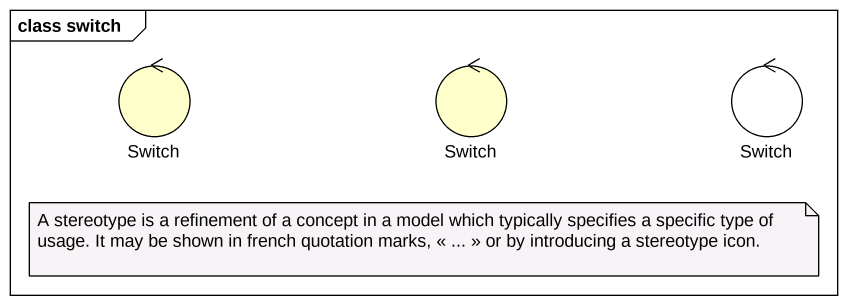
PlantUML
@startuml
mainframe class switch
control Switch #FFFFCC
control "Switch" as Switch_2 #FFFFCC
control "Switch" as Switch_3
note as N1
  A stereotype is a refinement of a concept in a model which typically specifies a specific type of usage. It may be shown in french quotation marks, << ... >> or by introducing a stereotype icon.
end note
@enduml
